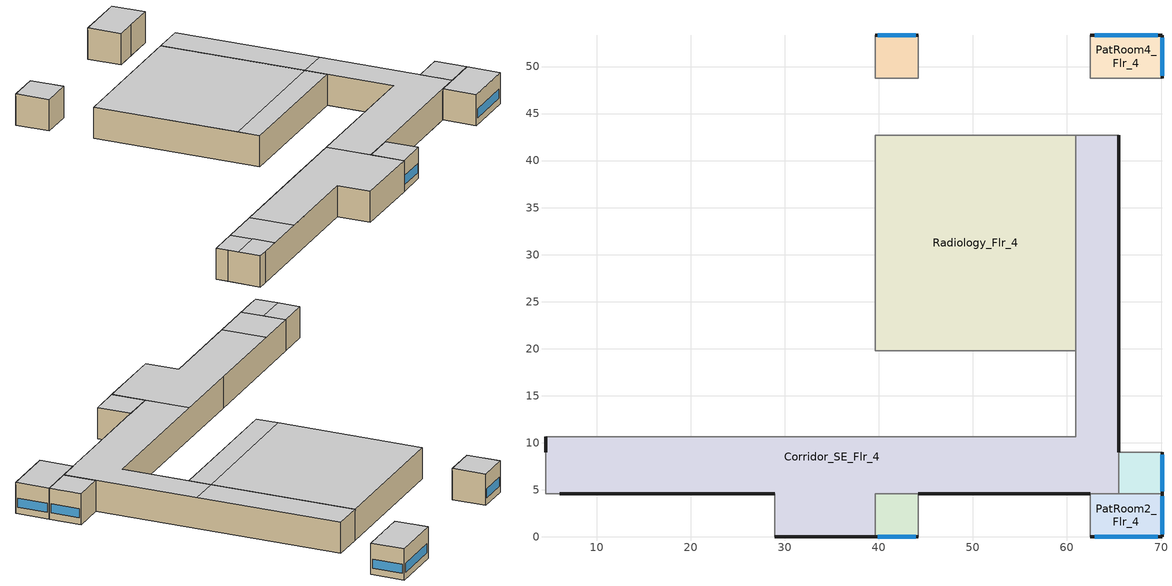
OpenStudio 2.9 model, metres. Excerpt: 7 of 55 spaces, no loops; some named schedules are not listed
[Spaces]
PatRoom3_Mult10_Flr_4
 floor to PatRoom3_Mult10_Flr_3: 70.1,8.99 70.1,4.57 65.53,4.57 65.53,8.99 z12.8
 wall outside: 70.1,4.57 70.1,8.99 z12.8:17.07
 wall adiabatic (Wall Adiabatic construction): 70.1,8.99 65.53,8.99 z12.8:17.07
 wall to Corridor_SE_Flr_4: 65.53,8.99 65.53,4.57 z12.8:17.07
 wall to PatRoom2_Flr_4: 65.53,4.57 70.1,4.57 z12.8:17.07
 window: 70.1,4.84 70.1,8.73 z13.72:14.94
 ceiling to Dining_Flr_5: 70.1,4.57 70.1,8.99 65.53,8.99 65.53,4.57 z17.07
Radiology_Flr_4
 floor to PhysTherapy_Flr_3: 60.96,42.67 60.96,19.81 39.62,19.81 39.62,42.67 z12.8
 wall to Corridor_NW_Flr_4: 60.96,42.67 39.62,42.67 z12.8:17.07
 wall to Corridor_SE_Flr_4: 60.96,19.81 60.96,42.67 z12.8:17.07
 wall to NurseStn_Lobby_Flr_4: 39.62,42.67 39.62,19.81 60.96,19.81 z12.8:17.07
 ceiling to Kitchen_Flr_5: 60.96,22.86 60.96,42.67 39.62,42.67 39.62,22.86 z17.07
 ceiling to Dining_Flr_5: 60.96,19.81 60.96,22.86 39.62,22.86 39.62,19.81 z17.07
PatRoom5_Mult10_Flr_4
 floor to PatRoom5_Mult10_Flr_3: 44.2,53.34 44.2,48.77 39.62,48.77 39.62,53.34 z12.8
 wall outside: 44.2,53.34 39.62,53.34 z12.8:17.07
 wall to Corridor_NW_Flr_4: 39.62,53.34 39.62,48.77 44.2,48.77 z12.8:17.07
 wall adiabatic (Wall Adiabatic construction): 44.2,48.77 44.2,53.34 z12.8:17.07
 window: 43.92,53.34 39.9,53.34 z13.72:14.94
 ceiling to Kitchen_Flr_5: 44.2,48.77 44.2,53.34 39.62,53.34 39.62,48.77 z17.07
Corridor_SE_Flr_4
 floor to Corridor_SE_Flr_3: 65.53,42.67 65.53,4.57 39.62,4.57 39.62,0 28.96,0 28.96,4.57 4.57,4.57 4.57,10.67 60.96,10.67 60.96,42.67 z12.8
 wall outside: 28.96,0 39.62,0 / 6.1,4.57 28.96,4.57 / 4.57,10.67 4.57,8.99 / 65.53,8.99 65.53,42.67 / 44.2,4.57 62.48,4.57 z12.8:17.07
 wall to NurseStn_Lobby_Flr_4: 60.96,19.81 60.96,10.67 28.96,10.67 z12.8:17.07
 wall to Corridor_NW_Flr_4: 65.53,42.67 60.96,42.67 / 9.14,10.67 4.57,10.67 z12.8:17.07
 wall to PatRoom1_Mult10_Flr_4: 39.62,0 39.62,4.57 44.2,4.57 z12.8:17.07
 wall to PatRoom7_Mult10_Flr_4: 4.57,8.99 4.57,4.57 z12.8:17.07
 wall to PatRoom2_Flr_4: 62.48,4.57 65.53,4.57 z12.8:17.07
 wall adiabatic (Wall Adiabatic construction): 28.96,4.57 28.96,0 z12.8:17.07
 wall to PatRoom6_Flr_4: 4.57,4.57 6.1,4.57 z12.8:17.07
 wall to Lab_Flr_4: 28.96,10.67 9.14,10.67 z12.8:17.07
 ceiling to Kitchen_Flr_5: 65.53,22.86 65.53,42.67 60.96,42.67 60.96,22.86 z17.07
 ceiling to Dining_Flr_5: 65.53,4.57 65.53,22.86 60.96,22.86 60.96,10.67 39.62,10.67 39.62,4.57 z17.07
 ceiling to NurseStn_Lobby_Flr_5: 39.62,0 39.62,10.67 15.24,10.67 15.24,4.57 28.96,4.57 28.96,0 z17.07
 ceiling to Office1_Flr_5: 9.14,4.57 9.14,7.62 4.57,7.62 4.57,4.57 z17.07
 ceiling to Corridor_Flr_5: 15.24,4.57 15.24,10.67 9.14,10.67 9.14,4.57 z17.07
 ceiling to Office2_Mult5_Flr_5: 9.14,7.62 9.14,10.67 4.57,10.67 4.57,7.62 z17.07
PatRoom4_Flr_4
 floor to PatRoom4_Flr_3: 70.1,53.34 70.1,48.77 62.48,48.77 62.48,53.34 z12.8
 wall outside: 70.1,48.77 70.1,53.34 62.48,53.34 z12.8:17.07
 wall to Corridor_NW_Flr_4: 62.48,48.77 65.53,48.77 z12.8:17.07
 wall adiabatic (Wall Adiabatic construction): 62.48,53.34 62.48,48.77 / 65.53,48.77 70.1,48.77 z12.8:17.07
 window: 70.1,49.04 70.1,53.07 / 69.65,53.34 62.94,53.34 z13.72:14.94
 ceiling to Kitchen_Flr_5: 70.1,48.77 70.1,53.34 62.48,53.34 62.48,48.77 z17.07
PatRoom1_Mult10_Flr_4
 floor to PatRoom1_Mult10_Flr_3: 44.2,4.57 44.2,0 39.62,0 39.62,4.57 z12.8
 wall outside: 39.62,0 44.2,0 z12.8:17.07
 wall adiabatic (Wall Adiabatic construction): 44.2,0 44.2,4.57 z12.8:17.07
 window: 39.9,0 43.92,0 z13.72:14.94
 ceiling to Dining_Flr_5: 44.2,0 44.2,4.57 39.62,4.57 39.62,0 z17.07
PatRoom2_Flr_4
 floor to PatRoom2_Flr_3: 70.1,4.57 70.1,0 62.48,0 62.48,4.57 z12.8
 wall outside: 62.48,0 70.1,0 70.1,4.57 z12.8:17.07
 wall adiabatic (Wall Adiabatic construction): 62.48,4.57 62.48,0 z12.8:17.07
 window: 62.94,0 69.65,0 / 70.1,0.27 70.1,4.3 z13.72:14.94
 ceiling to Dining_Flr_5: 70.1,0 70.1,4.57 62.48,4.57 62.48,0 z17.07
[ClimateZones]
Climate Zone Institution Name 1=ASHRAE; Climate Zone Document Name 1=ANSI/ASHRAE Standard 169; Climate Zone Document Year 1=2006; Climate Zone Value 1=5A
[Building]
-Hospital-ASHRAE 169-2006-5A created: 2020-03-26 09:40:05 -0700: Default Construction Set=90.1-2013 - Hospital - ASHRAE 169-2006-5A; Standards Number of Stories=6; Standards Number of Above Ground Stories=5; Standards Building Type=Hospital
[Site]
Chicago Ohare Intl Ap_IL_USA: Latitude {deg}=41.98; Longitude {deg}=-87.92; Time Zone {hr}=-6; Elevation {m}=201; Terrain=City
[Site:WaterMainsTemperature]
Calculation Method=Correlation; Annual Average Outdoor Air Temperature {C}=9.925; Maximum Difference In Monthly Average Outdoor Air Temperatures {deltaC}=28.7
[SizingPeriod:DesignDay] Barometric Pressure {Pa}=98934; Sky Clearness=0; Rain Indicator=0; Snow Indicator=0; Day of Month=21; Daylight Saving Time Indicator=0; Humidity Indicating Type=Wetbulb; Dry-Bulb Temperature Range Modifier Type=DefaultMultipliers
Name | Maximum Dry-Bulb Temperature {C} | Daily Dry-Bulb Temperature Range {deltaC} | Humidity Indicating Conditions at Maximum Dry-Bulb | Wind Speed {m/s} | Wind Direction {deg} | Month | Day Type | Solar Model Indicator | ASHRAE Taub | ASHRAE Taud
Chicago Ohare Intl Ap Ann Clg .4% Condns DB=>MWB | 33.3 | 10.5 | 23.7 | 5.2 | 230 | 7 | SummerDesignDay | ASHRAETau | 0.455 | 2.05
Chicago Ohare Intl Ap Ann Htg 99.6% Condns DB | -20 | 0 | -20 | 4.9 | 270 | 1 | WinterDesignDay | ASHRAEClearSky
[Site:GroundTemperature:BuildingSurface]
19.527, 19.502, 19.536, 19.598, 20.002, 21.64, 22.225, 22.375, 21.449, 20.121, 19.802, 19.633
[Material:NoMass] Thermal Absorptance=0.9; Solar Absorptance=0.7
Name | Roughness | Thermal Resistance {m2-K/W} | Visible Absorptance
CP02 CARPET PAD | VeryRough | 0.21648 | 0.8
Typical Insulation R-14.97 | Smooth | 2.63723 | 0.7
Typical Carpet Pad | Smooth | 0.21648 | 0.8
Typical Insulation R-8.72 | Smooth | 1.53614 | 0.7
Typical Insulation R-30.13; Typical Insulation R-30.13 1 | Smooth | 5.30668 | 0.7
Typical Insulation R-1.15; Typical Insulation R-1.15 2 | Smooth | 0.202509 | 0.7
Typical Insulation R-1.15 1; Typical Insulation R-1.15 3 | Smooth | 0.202527 | 0.7
Typical Insulation R-17.04 | Smooth | 3.00072 | 0.7
Typical Insulation R-10.11 | Smooth | 1.78074 | 0.7
[Material]
Name | Roughness | Thickness {m} | Conductivity {W/m-K} | Density {kg/m3} | Specific Heat {J/kg-K} | Thermal Absorptance | Solar Absorptance | Visible Absorptance
100mm Normalweight concrete floor | MediumSmooth | 0.1016 | 2.31 | 2322 | 832
G01 13mm gypsum board | Smooth | 0.0127 | 0.16 | 800 | 1090 | 0.9 | 0.7 | 0.5
4 in. Normalweight Concrete Floor | MediumRough | 0.1016 | 2.31 | 2322 | 832 | 0.9 | 0.7 | 0.7
1IN Stucco | Smooth | 0.0253 | 0.6918 | 1858 | 837 | 0.9 | 0.7 | 0.92
8IN CONCRETE HW RefBldg | Rough | 0.2032 | 1.311 | 2240 | 836.8 | 0.9 | 0.7 | 0.7
1/2IN Gypsum | Smooth | 0.0127 | 0.16 | 784.9 | 830 | 0.9 | 0.4 | 0.4
Roof Membrane | VeryRough | 0.0095 | 0.16 | 1121.29 | 1460 | 0.9 | 0.7 | 0.7
Metal Roof Surface; F08 Metal surface | Smooth | 0.0008 | 45.28 | 7824 | 500 | 0.9 | 0.7 | 0.7
8 in. Normalweight Concrete Floor | MediumRough | 0.2032 | 2.31 | 2322 | 832 | 0.9 | 0.7 | 0.7
8 in. Concrete Block Basement Wall | MediumRough | 0.2032 | 1.326 | 1842 | 912 | 0.9 | 0.7 | 0.7
G05 25mm wood | MediumSmooth | 0.0254 | 0.15 | 608 | 1630 | 0.9 | 0.5 | 0.5
Std Wood 6inch | MediumSmooth | 0.15 | 0.12 | 540 | 1210 | 0.9 | 0.7 | 0.7
[Construction]
Wall Adiabatic construction; Typical Interior Wall: G01 13mm gypsum board, G01 13mm gypsum board
Typical Insulated Exterior Mass Floor R-17.54: Typical Insulation R-14.97, 4 in. Normalweight Concrete Floor, Typical Carpet Pad
Typical Insulated Exterior Mass Wall R-11.11: 1IN Stucco, 8IN CONCRETE HW RefBldg, Typical Insulation R-8.72, 1/2IN Gypsum
Typical IEAD Roof R-31.25: Roof Membrane, Typical Insulation R-30.13, Metal Roof Surface
Typical Interior Floor: 100mm Normalweight concrete floor, CP02 CARPET PAD
Typical Interior Ceiling: CP02 CARPET PAD, 100mm Normalweight concrete floor
Typical Insulated Carpeted 8in Slab Floor: 8 in. Normalweight Concrete Floor, Typical Carpet Pad
Typical Insulated Basement Mass Wall: 8 in. Concrete Block Basement Wall
U 0.48 SHGC 0.40 Dbl Ref-D Clr 6mm/13mm: REF D CLEAR 6MM, AIR 13MM, CLEAR 6MM
Typical Insulated Metal Door R-2.0: F08 Metal surface, Typical Insulation R-1.15
U 0.44 SHGC 0.26 Dbl Ref-B-H Clr 6mm/13mm Air: REF B CLEAR HI 6MM, AIR 13MM, CLEAR 6MM
Typical Overhead Door R-2.0: Typical Insulation R-1.15 1
Window_U_0.50_SHGC_0.40_Skylight_Frame_Width_0.430_in: Glass_2052_LayerAvg, Gap_1_W_0_0038, Glass_2027F_LayerAvg
Typical Interior Window: Clear 3mm
Typical Interior Door; Typical Interior Partition: G05 25mm wood
Typical Insulated Exterior Mass Floor R-19.61: Typical Insulation R-17.04, 4 in. Normalweight Concrete Floor, Typical Carpet Pad
Typical Insulated Exterior Mass Wall R-12.5: 1IN Stucco, 8IN CONCRETE HW RefBldg, Typical Insulation R-10.11, 1/2IN Gypsum
Typical IEAD Roof R-31.25 1: Roof Membrane, Typical Insulation R-30.13 1, Metal Roof Surface
Typical Insulated Metal Door R-2.0 1: F08 Metal surface, Typical Insulation R-1.15 2
Typical Overhead Door R-2.0 1: Typical Insulation R-1.15 3
InteriorFurnishings: Std Wood 6inch
[DefaultConstructionSet] Interior Partition Construction=Typical Interior Partition
Name | Default Exterior Surface Constructions | Default Interior Surface Constructions | Default Ground Contact Surface Constructions | Default Exterior SubSurface Constructions | Default Interior SubSurface Constructions
90.1-2013 - Hospital - ASHRAE 169-2006-5A | Default Surface Constructions 1 | Default Surface Constructions 2 | Default Surface Constructions 3 | Default Sub Surface Constructions 1 | Default Sub Surface Constructions 2
90.1-2013 - Hospital - PatRoom - ASHRAE 169-2006-5A | Default Surface Constructions 4 | Default Surface Constructions 5 | Default Surface Constructions 6 | Default Sub Surface Constructions 3 | Default Sub Surface Constructions 4
[DefaultSurfaceConstructions]
Name | Floor Construction | Wall Construction | Roof Ceiling Construction
Default Surface Constructions 1 | Typical Insulated Exterior Mass Floor R-17.54 | Typical Insulated Exterior Mass Wall R-11.11 | Typical IEAD Roof R-31.25
Default Surface Constructions 2; Default Surface Constructions 5 | Typical Interior Floor | Typical Interior Wall | Typical Interior Ceiling
Default Surface Constructions 3; Default Surface Constructions 6 | Typical Insulated Carpeted 8in Slab Floor | Typical Insulated Basement Mass Wall
Default Surface Constructions 4 | Typical Insulated Exterior Mass Floor R-19.61 | Typical Insulated Exterior Mass Wall R-12.5 | Typical IEAD Roof R-31.25 1
[DefaultSubSurfaceConstructions]
Name | Fixed Window Construction | Operable Window Construction | Door Construction | Glass Door Construction | Overhead Door Construction | Skylight Construction | Tubular Daylight Dome Construction | Tubular Daylight Diffuser Construction
Default Sub Surface Constructions 1 | U 0.48 SHGC 0.40 Dbl Ref-D Clr 6mm/13mm | U 0.48 SHGC 0.40 Dbl Ref-D Clr 6mm/13mm | Typical Insulated Metal Door R-2.0 | U 0.44 SHGC 0.26 Dbl Ref-B-H Clr 6mm/13mm Air | Typical Overhead Door R-2.0 | Window_U_0.50_SHGC_0.40_Skylight_Frame_Width_0.430_in | Typical Interior Window | Typical Interior Window
Default Sub Surface Constructions 2; Default Sub Surface Constructions 4 | Typical Interior Window | Typical Interior Window | Typical Interior Door
Default Sub Surface Constructions 3 | U 0.48 SHGC 0.40 Dbl Ref-D Clr 6mm/13mm | U 0.48 SHGC 0.40 Dbl Ref-D Clr 6mm/13mm | Typical Insulated Metal Door R-2.0 1 | U 0.44 SHGC 0.26 Dbl Ref-B-H Clr 6mm/13mm Air | Typical Overhead Door R-2.0 1 | Window_U_0.50_SHGC_0.40_Skylight_Frame_Width_0.430_in | Typical Interior Window | Typical Interior Window
[WindowMaterial:Glazing] Optical Data Type=SpectralAverage; Infrared Transmittance at Normal Incidence=0; Dirt Correction Factor for Solar and Visible Transmittance=1; Solar Diffusing=No
Name | Thickness {m} | Solar Transmittance at Normal Incidence | Front Side Solar Reflectance at Normal Incidence | Back Side Solar Reflectance at Normal Incidence | Visible Transmittance at Normal Incidence | Front Side Visible Reflectance at Normal Incidence | Back Side Visible Reflectance at Normal Incidence | Front Side Infrared Hemispherical Emissivity | Back Side Infrared Hemispherical Emissivity | Conductivity {W/m-K}
REF D CLEAR 6MM | 0.006 | 0.429 | 0.308 | 0.379 | 0.334 | 0.453 | 0.505 | 0.84 | 0.82 | 0.9
CLEAR 6MM | 0.006 | 0.775 | 0.071 | 0.071 | 0.881 | 0.08 | 0.08 | 0.84 | 0.84 | 0.9
REF B CLEAR HI 6MM | 0.006 | 0.24 | 0.16 | 0.32 | 0.3 | 0.16 | 0.29 | 0.84 | 0.6 | 0.9
Glass_2052_LayerAvg | 0.00837 | 0.507767 | 0.054228 | 0.0544931 | 0.586833 | 0.05805 | 0.058397 | 0.84 | 0.84 | 1
Glass_2027F_LayerAvg | 0.004 | 0.369744 | 0.470069 | 0.340935 | 0.765222 | 0.0546 | 0.073741 | 0.03675 | 0.84 | 1
Clear 3mm | 0.003 | 0.837 | 0.075 | 0.075 | 0.898 | 0.081 | 0.081 | 0.84 | 0.84 | 0.9
[WindowMaterial:Gas] Gas Type=Air
Name | Thickness {m}
AIR 13MM | 0.0127
Gap_1_W_0_0038 | 0.0038
[Space] Building Story=Building Story 5; Part of Total Floor Area=Yes
Name | Space Type | Thermal Zone
PatRoom3_Mult10_Flr_4 | Hospital PatRoom | PatRoom3_Mult10_Flr_4 ZN
Radiology_Flr_4 | Hospital Radiology | Radiology_Flr_4 ZN
PatRoom5_Mult10_Flr_4 | Hospital PatRoom | PatRoom5_Mult10_Flr_4 ZN
Corridor_SE_Flr_4 | Hospital Corridor | Corridor_SE_Flr_4 ZN
PatRoom4_Flr_4 | Hospital PatRoom | PatRoom4_Flr_4 ZN
PatRoom1_Mult10_Flr_4 | Hospital PatRoom | PatRoom1_Mult10_Flr_4 ZN
PatRoom2_Flr_4 | Hospital PatRoom | PatRoom2_Flr_4 ZN
[BuildingStory]
Building Story 5: Nominal Z Coordinate {m}=12.8049
[SpaceType] Standards Building Type=Hospital
Name | Default Schedule Set | Design Specification Outdoor Air Object | Standards Space Type | Default Construction Set
Hospital Corridor | Hospital Corridor Schedule Set | Hospital Corridor Ventilation | Corridor
Hospital PatRoom | Hospital PatRoom Schedule Set | Hospital PatRoom Ventilation | PatRoom | 90.1-2013 - Hospital - PatRoom - ASHRAE 169-2006-5A
Hospital Radiology | Hospital Radiology Schedule Set | Hospital Radiology Ventilation | Radiology
[People:Definition] Number of People Calculation Method=People/Area; Fraction Radiant=0.3
Name | People per Space Floor Area {person/m2}
Hospital Corridor People Definition | 0.0107639
Hospital PatRoom People Definition; Hospital Radiology People Definition | 0.0538196
[People] Work Efficiency Schedule=Work Efficiency Schedule; Clothing Insulation Schedule=Clothing Schedule; Air Velocity Schedule=Air Velocity Schedule; Multiplier=1
Name | People Definition | Space or SpaceType
Hospital Corridor People | Hospital Corridor People Definition | Hospital Corridor
Hospital PatRoom People | Hospital PatRoom People Definition | Hospital PatRoom
Hospital Radiology People | Hospital Radiology People Definition | Hospital Radiology
[Lights:Definition] Design Level Calculation Method=Watts/Area; Fraction Radiant=0.7; Fraction Visible=0.2; Return Air Fraction=0
Name | Watts per Space Floor Area {W/m2}
Hospital Corridor Lights Definition | 10.6563
Hospital PatRoom Lights Definition | 6.67362
Hospital Radiology Lights Definition | 16.2535
[Lights] Fraction Replaceable=1
Name | Lights Definition | Space or SpaceType
Hospital Corridor Lights | Hospital Corridor Lights Definition | Hospital Corridor
Hospital PatRoom Lights | Hospital PatRoom Lights Definition | Hospital PatRoom
Hospital Radiology Lights | Hospital Radiology Lights Definition | Hospital Radiology
[ElectricEquipment:Definition] Design Level Calculation Method=Watts/Area; Fraction Latent=0; Fraction Radiant=0.5; Fraction Lost=0
Name | Watts per Space Floor Area {W/m2}
Hospital PatRoom Elec Equip Definition | 21.5278
Hospital Radiology Elec Equip Definition | 107.639
[ElectricEquipment]
Name | Electric Equipment Definition | Space or SpaceType
Hospital PatRoom Elec Equip | Hospital PatRoom Elec Equip Definition | Hospital PatRoom
Hospital Radiology Elec Equip | Hospital Radiology Elec Equip Definition | Hospital Radiology
[DesignSpecification:OutdoorAir] Outdoor Air Method=Sum
Hospital Corridor Ventilation: Outdoor Air Flow per Floor Area {m3/s-m2}=0.0003048
Hospital PatRoom Ventilation: Outdoor Air Flow Air Changes per Hour {1/hr}=2
Hospital Radiology Ventilation: Outdoor Air Flow per Person {m3/s-person}=0.00707921
[DefaultScheduleSet] People Activity Level Schedule=Hospital ACTIVITY_SCH; Infiltration Schedule=Hospital INFIL_SCH_PNNL
Name | Number of People Schedule | Lighting Schedule | Electric Equipment Schedule
Hospital Corridor Schedule Set | Hospital BLDG_OCC_EXTD_SCH | Hospital BLDG_LIGHT_CORRIDOR_SCH | Hospital BLDG_EQUIP_SCH
Hospital PatRoom Schedule Set | Hospital BLDG_OCC_EXTD_SCH | Hospital BLDG_LIGHT_SCH | Hospital BLDG_EQUIP_EXTD_SCH
Hospital Radiology Schedule Set | Hospital BLDG_OCC_SCH | Hospital BLDG_LIGHT_RADIOLOGY_SCH | Hospital BLDG_EQUIP_SCH
[ThermostatSetpoint:DualSetpoint] Heating Setpoint Temperature Schedule=Hospital HTGSETP_SCH; Cooling Setpoint Temperature Schedule=Hospital CLGSETP_SCH
Hospital Corridor Thermostat 7; Hospital PatRoom Thermostat 2; Hospital PatRoom Thermostat 4; Hospital PatRoom Thermostat 6; Hospital PatRoom Thermostat 8; Hospital PatRoom Thermostat 10; Hospital Radiology Thermostat 1
[SpaceInfiltration:DesignFlowRate] Schedule=Hospital INFIL_SCH_PNNL; Design Flow Rate Calculation Method=Flow/ExteriorArea; Flow per Exterior Surface Area {m3/s-m2}=0.000569573; Constant Term Coefficient=0; Temperature Term Coefficient=0; Velocity Term Coefficient=0.224; Velocity Squared Term Coefficient=0
Name | Space or SpaceType
Corridor_SE_Flr_4 Infiltration | Corridor_SE_Flr_4
PatRoom1_Mult10_Flr_4 Infiltration | PatRoom1_Mult10_Flr_4
PatRoom2_Flr_4 Infiltration | PatRoom2_Flr_4
PatRoom3_Mult10_Flr_4 Infiltration | PatRoom3_Mult10_Flr_4
PatRoom4_Flr_4 Infiltration | PatRoom4_Flr_4
PatRoom5_Mult10_Flr_4 Infiltration | PatRoom5_Mult10_Flr_4
[ThermalZone] Use Ideal Air Loads=No
Name | Thermostat | Multiplier | Humidistat
Corridor_SE_Flr_4 ZN | Hospital Corridor Thermostat 7
PatRoom1_Mult10_Flr_4 ZN | Hospital PatRoom Thermostat 2 | 10
PatRoom2_Flr_4 ZN | Hospital PatRoom Thermostat 4
PatRoom3_Mult10_Flr_4 ZN | Hospital PatRoom Thermostat 6 | 10
PatRoom4_Flr_4 ZN | Hospital PatRoom Thermostat 8
PatRoom5_Mult10_Flr_4 ZN | Hospital PatRoom Thermostat 10 | 10 | Zone Control Humidistat 4
Radiology_Flr_4 ZN | Hospital Radiology Thermostat 1
[ZoneControl:Humidistat]
Zone Control Humidistat 4: Humidifying Relative Humidity Setpoint Schedule=Hospital MinRelHumSetSch; Dehumidifying Relative Humidity Setpoint Schedule=Hospital MaxRelHumSetSch
[InternalMass:Definition]
Internal Mass Definition 1: Construction=InteriorFurnishings; Design Level Calculation Method=SurfaceArea/Area; Surface Area per Space Floor Area=2
[InternalMass] Internal Mass Definition=Internal Mass Definition 1; Multiplier=1
Name | Space or SpaceType
PatRoom3_Mult10_Flr_4 Mass | PatRoom3_Mult10_Flr_4
Radiology_Flr_4 Mass | Radiology_Flr_4
PatRoom5_Mult10_Flr_4 Mass | PatRoom5_Mult10_Flr_4
Corridor_SE_Flr_4 Mass | Corridor_SE_Flr_4
PatRoom4_Flr_4 Mass | PatRoom4_Flr_4
PatRoom1_Mult10_Flr_4 Mass | PatRoom1_Mult10_Flr_4
PatRoom2_Flr_4 Mass | PatRoom2_Flr_4
[Exterior:Lights:Definition]
NonDimming Exterior Lights Def: Design Level {W}=13506
[Exterior:Lights]
NonDimming Exterior Lights Def: Exterior Lights Definition=NonDimming Exterior Lights Def; Schedule=Hospital Exterior_Lgt_ALWAYS_ON; Control Option=AstronomicalClock
[Exterior:FuelEquipment:Definition]
Name | Design Level {W}
Fuel equipment 1 Def | 162963
Fuel equipment 2 Def | 501
[Exterior:FuelEquipment] Fuel Use Type=Electricity
Name | Exterior Fuel Equipment Definition | Schedule
Fuel equipment 1 | Fuel equipment 1 Def | Hospital BLDG_ELEVATORS
Fuel equipment 2 | Fuel equipment 2 Def | Hospital ELEV_LIGHT_FAN_SCH_ADD_DF
[Schedule:Ruleset]
Name | Default Day Schedule | Summer Design Day Schedule | Winter Design Day Schedule
Clothing Schedule | Clothing Schedule Default Winter Clothes
Air Velocity Schedule | Air Velocity Schedule Default
Work Efficiency Schedule | Work Efficiency Schedule Default
Hospital BLDG_OCC_SCH | Hospital BLDG_OCC_SCH Default | Hospital BLDG_OCC_SCH Summer Design Day | Hospital BLDG_OCC_SCH Winter Design Day
Hospital ACTIVITY_SCH | Hospital ACTIVITY_SCH Default | Hospital ACTIVITY_SCH Summer Design Day | Hospital ACTIVITY_SCH Winter Design Day
Hospital BLDG_EQUIP_SCH | Hospital BLDG_EQUIP_SCH Default | Hospital BLDG_EQUIP_SCH Summer Design Day | Hospital BLDG_EQUIP_SCH Winter Design Day
Hospital INFIL_SCH_PNNL | Hospital INFIL_SCH_PNNL Default | Hospital INFIL_SCH_PNNL Summer Design Day | Hospital INFIL_SCH_PNNL Winter Design Day
Hospital HTGSETP_SCH | Hospital HTGSETP_SCH Default | Hospital HTGSETP_SCH Summer Design Day | Hospital HTGSETP_SCH Winter Design Day
Hospital CLGSETP_SCH | Hospital CLGSETP_SCH Default | Hospital CLGSETP_SCH Summer Design Day | Hospital CLGSETP_SCH Winter Design Day
Hospital BLDG_OCC_EXTD_SCH | Hospital BLDG_OCC_EXTD_SCH Default | Hospital BLDG_OCC_EXTD_SCH Summer Design Day | Hospital BLDG_OCC_EXTD_SCH Winter Design Day
Hospital BLDG_LIGHT_CORRIDOR_SCH | Hospital BLDG_LIGHT_CORRIDOR_SCH Default | Hospital BLDG_LIGHT_CORRIDOR_SCH Summer Design Day | Hospital BLDG_LIGHT_CORRIDOR_SCH Winter Design Day
Hospital BLDG_LIGHT_SCH | Hospital BLDG_LIGHT_SCH Default | Hospital BLDG_LIGHT_SCH Summer Design Day | Hospital BLDG_LIGHT_SCH Winter Design Day
Hospital BLDG_EQUIP_EXTD_SCH | Hospital BLDG_EQUIP_EXTD_SCH Default | Hospital BLDG_EQUIP_EXTD_SCH Summer Design Day | Hospital BLDG_EQUIP_EXTD_SCH Winter Design Day
Hospital BLDG_LIGHT_RADIOLOGY_SCH | Hospital BLDG_LIGHT_RADIOLOGY_SCH Default | Hospital BLDG_LIGHT_RADIOLOGY_SCH Summer Design Day | Hospital BLDG_LIGHT_RADIOLOGY_SCH Winter Design Day
Hospital MinRelHumSetSch | Hospital MinRelHumSetSch Default | Hospital MinRelHumSetSch Summer Design Day | Hospital MinRelHumSetSch Winter Design Day
Hospital MaxRelHumSetSch | Hospital MaxRelHumSetSch Default | Hospital MaxRelHumSetSch Summer Design Day | Hospital MaxRelHumSetSch Winter Design Day
Hospital Exterior_Lgt_ALWAYS_ON | Hospital Exterior_Lgt_ALWAYS_ON Default | Hospital Exterior_Lgt_ALWAYS_ON Summer Design Day | Hospital Exterior_Lgt_ALWAYS_ON Winter Design Day
Hospital BLDG_ELEVATORS | Hospital BLDG_ELEVATORS Default | Hospital BLDG_ELEVATORS Summer Design Day | Hospital BLDG_ELEVATORS Winter Design Day
Hospital ELEV_LIGHT_FAN_SCH_ADD_DF | Hospital ELEV_LIGHT_FAN_SCH_ADD_DF Default | Hospital ELEV_LIGHT_FAN_SCH_ADD_DF Summer Design Day | Hospital ELEV_LIGHT_FAN_SCH_ADD_DF Winter Design Day
[Schedule:Day]
Hospital INFIL_SCH_PNNL Default; Hospital INFIL_SCH_PNNL Winter Design Day; Hospital INFIL_SCH_PNNL Summer Design Day: 24, 0, 0.25
